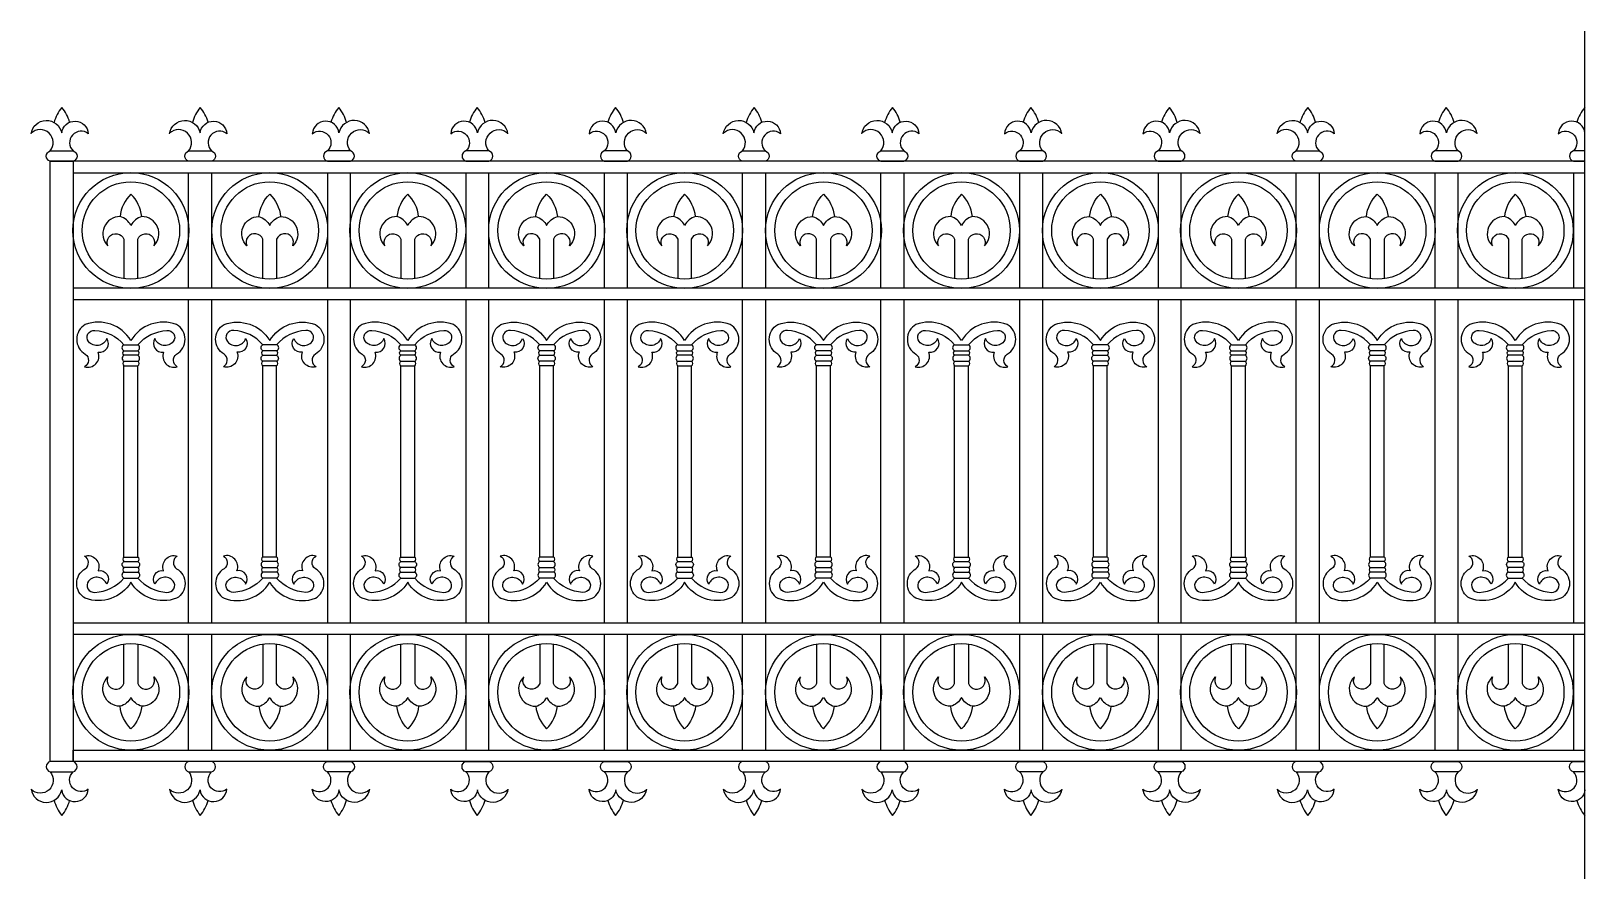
# Model space of a CAD drawing. Header units: metres. Extents: x 252 to 2273, y 1706 to 2808.
import ezdxf

# ---------------------------------------------------------------- set-up
doc = ezdxf.new("R2010")
doc.units = ezdxf.units.M
for name, color, linetype in [('3', 3, 'Continuous'), ('4', 4, 'Continuous'), ('7', 7, 'Continuous')]:
    doc.layers.add(name, color=color, linetype=linetype)

msp = doc.modelspace()

# ---------------------------------------------------------------- linework, layer by layer
at = {"layer": '3'}
for p, q in [((2272.56, 1706.25), (2272.56, 2807.75)), ((373.04, 2372.91), (391.04, 2372.91)), ((373.04, 2124.44), (373.04, 2372.91)), ((391.04, 2124.44), (391.04, 2372.91)), ((553.56, 2124.44), (553.56, 2372.91)), ((571.56, 2372.91), (553.56, 2372.91)), ((571.56, 2124.44), (571.56, 2372.91)), ((733.04, 2124.44), (733.04, 2372.91)), ((733.04, 2372.91), (751.04, 2372.91)), ((751.04, 2124.44), (751.04, 2372.91)), ((913.56, 2124.44), (913.56, 2372.91)), ((931.56, 2372.91), (913.56, 2372.91)), ((931.56, 2124.44), (931.56, 2372.91)), ((1093.04, 2124.44), (1093.04, 2372.91)), ((1093.04, 2372.91), (1111.04, 2372.91)), ((1111.04, 2124.44), (1111.04, 2372.91)), ((1273.56, 2124.44), (1273.56, 2372.91)), ((1291.56, 2372.91), (1273.56, 2372.91)), ((1291.56, 2124.44), (1291.56, 2372.91)), ((1453.04, 2372.91), (1471.04, 2372.91)), ((1453.04, 2124.44), (1453.04, 2372.91)), ((1471.04, 2124.44), (1471.04, 2372.91)), ((1633.56, 2124.44), (1633.56, 2372.91)), ((1651.56, 2372.91), (1633.56, 2372.91)), ((1651.56, 2124.44), (1651.56, 2372.91)), ((1813.04, 2124.44), (1813.04, 2372.91)), ((1813.04, 2372.91), (1831.04, 2372.91)), ((1831.04, 2124.44), (1831.04, 2372.91)), ((1993.56, 2124.44), (1993.56, 2372.91)), ((2011.56, 2372.91), (1993.56, 2372.91)), ((2011.56, 2124.44), (2011.56, 2372.91)), ((2173.04, 2372.91), (2191.04, 2372.91)), ((2173.04, 2124.44), (2173.04, 2372.91)), ((2191.04, 2124.44), (2191.04, 2372.91)), ((373.04, 2124.44), (391.04, 2124.44)), ((571.56, 2124.44), (553.56, 2124.44)), ((733.04, 2124.44), (751.04, 2124.44)), ((931.56, 2124.44), (913.56, 2124.44)), ((1093.04, 2124.44), (1111.04, 2124.44)), ((1291.56, 2124.44), (1273.56, 2124.44)), ((1453.04, 2124.44), (1471.04, 2124.44)), ((1651.56, 2124.44), (1633.56, 2124.44)), ((1813.04, 2124.44), (1831.04, 2124.44)), ((2011.56, 2124.44), (1993.56, 2124.44)), ((2173.04, 2124.44), (2191.04, 2124.44))]:
    msp.add_line(p, q, dxfattribs=at)
for points in [[(391.04, 2486.01), (391.04, 2537.27, -1.03), (411.86, 2528.7, 0.67), (396.15, 2566.79, 0.17), (382.04, 2596.06, 0.17), (367.94, 2566.79, 0.67), (352.23, 2528.7, -1.03), (373.04, 2537.27), (373.04, 2486.01)], [(553.56, 2486.01), (553.56, 2537.27, 1.03), (532.75, 2528.7, -0.67), (548.46, 2566.79, -0.17), (562.56, 2596.06, -0.17), (576.67, 2566.79, -0.67), (592.38, 2528.7, 1.03), (571.56, 2537.27), (571.56, 2486.01)], [(751.04, 2486.01), (751.04, 2537.27, -1.03), (771.86, 2528.7, 0.67), (756.15, 2566.79, 0.17), (742.04, 2596.06, 0.17), (727.94, 2566.79, 0.67), (712.23, 2528.7, -1.03), (733.04, 2537.27), (733.04, 2486.01)], [(913.56, 2486.01), (913.56, 2537.27, 1.03), (892.75, 2528.7, -0.67), (908.46, 2566.79, -0.17), (922.56, 2596.06, -0.17), (936.67, 2566.79, -0.67), (952.38, 2528.7, 1.03), (931.56, 2537.27), (931.56, 2486.01)], [(1111.04, 2486.01), (1111.04, 2537.27, -1.03), (1131.86, 2528.7, 0.67), (1116.15, 2566.79, 0.17), (1102.04, 2596.06, 0.17), (1087.94, 2566.79, 0.67), (1072.23, 2528.7, -1.03), (1093.04, 2537.27), (1093.04, 2486.01)], [(1273.56, 2486.01), (1273.56, 2537.27, 1.03), (1252.75, 2528.7, -0.67), (1268.46, 2566.79, -0.17), (1282.56, 2596.06, -0.17), (1296.67, 2566.79, -0.67), (1312.38, 2528.7, 1.03), (1291.56, 2537.27), (1291.56, 2486.01)], [(1471.04, 2486.01), (1471.04, 2537.27, -1.03), (1491.86, 2528.7, 0.67), (1476.15, 2566.79, 0.17), (1462.04, 2596.06, 0.17), (1447.94, 2566.79, 0.67), (1432.23, 2528.7, -1.03), (1453.04, 2537.27), (1453.04, 2486.01)], [(1633.56, 2486.01), (1633.56, 2537.27, 1.03), (1612.75, 2528.7, -0.67), (1628.46, 2566.79, -0.17), (1642.56, 2596.06, -0.17), (1656.67, 2566.79, -0.67), (1672.38, 2528.7, 1.03), (1651.56, 2537.27), (1651.56, 2486.01)], [(1831.04, 2486.01), (1831.04, 2537.27, -1.03), (1851.86, 2528.7, 0.67), (1836.15, 2566.79, 0.17), (1822.04, 2596.06, 0.17), (1807.94, 2566.79, 0.67), (1792.23, 2528.7, -1.03), (1813.04, 2537.27), (1813.04, 2486.01)], [(1993.56, 2486.01), (1993.56, 2537.27, 1.03), (1972.75, 2528.7, -0.67), (1988.46, 2566.79, -0.17), (2002.56, 2596.06, -0.17), (2016.67, 2566.79, -0.67), (2032.38, 2528.7, 1.03), (2011.56, 2537.27), (2011.56, 2486.01)], [(2191.04, 2486.01), (2191.04, 2537.27, -1.03), (2211.86, 2528.7, 0.67), (2196.15, 2566.79, 0.17), (2182.04, 2596.06, 0.17), (2167.94, 2566.79, 0.67), (2152.23, 2528.7, -1.03), (2173.04, 2537.27), (2173.04, 2486.01)], [(396.15, 2566.79, 0.22), (382.04, 2555.24, 0.22), (367.94, 2566.79)], [(548.46, 2566.79, -0.22), (562.56, 2555.24, -0.22), (576.67, 2566.79)], [(756.15, 2566.79, 0.22), (742.04, 2555.24, 0.22), (727.94, 2566.79)], [(908.46, 2566.79, -0.22), (922.56, 2555.24, -0.22), (936.67, 2566.79)], [(1116.15, 2566.79, 0.22), (1102.04, 2555.24, 0.22), (1087.94, 2566.79)], [(1268.46, 2566.79, -0.22), (1282.56, 2555.24, -0.22), (1296.67, 2566.79)], [(1476.15, 2566.79, 0.22), (1462.04, 2555.24, 0.22), (1447.94, 2566.79)], [(1628.46, 2566.79, -0.22), (1642.56, 2555.24, -0.22), (1656.67, 2566.79)], [(1836.15, 2566.79, 0.22), (1822.04, 2555.24, 0.22), (1807.94, 2566.79)], [(1988.46, 2566.79, -0.22), (2002.56, 2555.24, -0.22), (2016.67, 2566.79)], [(2196.15, 2566.79, 0.22), (2182.04, 2555.24, 0.22), (2167.94, 2566.79)], [(373.04, 2386.63, 0.58), (373.04, 2378.73), (391.04, 2378.73, 0.58), (391.04, 2386.63), (373.04, 2386.63, -0.56), (373.04, 2392.44), (391.04, 2392.44, 0.58), (391.04, 2400.34, -0.2), (428.91, 2418.83, -0.66), (437.12, 2404.26, -0.58), (413.34, 2408.29, 0.67), (424.64, 2390.73, 0.63), (442.29, 2371.68, -0.56), (441.37, 2388.13, 0.58), (441.37, 2426.52, 0.36), (382.04, 2405.67, 0.36), (322.71, 2426.52, 0.58), (322.71, 2388.13, -0.56), (321.8, 2371.68, 0.63), (339.45, 2390.73, 0.67), (350.74, 2408.29, -0.58), (326.97, 2404.26, -0.66), (335.18, 2418.83, -0.2), (373.04, 2400.34), (391.04, 2400.34)], [(571.56, 2386.63, -0.58), (571.56, 2378.73), (553.56, 2378.73, -0.58), (553.56, 2386.63), (571.56, 2386.63, 0.56), (571.56, 2392.44), (553.56, 2392.44, -0.58), (553.56, 2400.34, 0.2), (515.7, 2418.83, 0.66), (507.49, 2404.26, 0.58), (531.26, 2408.29, -0.67), (519.97, 2390.73, -0.63), (502.32, 2371.68, 0.56), (503.23, 2388.13, -0.58), (503.23, 2426.52, -0.36), (562.56, 2405.67, -0.36), (621.89, 2426.52, -0.58), (621.89, 2388.13, 0.56), (622.81, 2371.68, -0.63), (605.16, 2390.73, -0.67), (593.86, 2408.29, 0.58), (617.64, 2404.26, 0.66), (609.43, 2418.83, 0.2), (571.56, 2400.34), (553.56, 2400.34)], [(733.04, 2386.63, 0.58), (733.04, 2378.73), (751.04, 2378.73, 0.58), (751.04, 2386.63), (733.04, 2386.63, -0.56), (733.04, 2392.44), (751.04, 2392.44, 0.58), (751.04, 2400.34, -0.2), (788.91, 2418.83, -0.66), (797.12, 2404.26, -0.58), (773.34, 2408.29, 0.67), (784.64, 2390.73, 0.63), (802.29, 2371.68, -0.56), (801.37, 2388.13, 0.58), (801.37, 2426.52, 0.36), (742.04, 2405.67, 0.36), (682.71, 2426.52, 0.58), (682.71, 2388.13, -0.56), (681.8, 2371.68, 0.63), (699.45, 2390.73, 0.67), (710.74, 2408.29, -0.58), (686.97, 2404.26, -0.66), (695.18, 2418.83, -0.2), (733.04, 2400.34), (751.04, 2400.34)], [(931.56, 2386.63, -0.58), (931.56, 2378.73), (913.56, 2378.73, -0.58), (913.56, 2386.63), (931.56, 2386.63, 0.56), (931.56, 2392.44), (913.56, 2392.44, -0.58), (913.56, 2400.34, 0.2), (875.7, 2418.83, 0.66), (867.49, 2404.26, 0.58), (891.26, 2408.29, -0.67), (879.97, 2390.73, -0.63), (862.32, 2371.68, 0.56), (863.23, 2388.13, -0.58), (863.23, 2426.52, -0.36), (922.56, 2405.67, -0.36), (981.89, 2426.52, -0.58), (981.89, 2388.13, 0.56), (982.81, 2371.68, -0.63), (965.16, 2390.73, -0.67), (953.86, 2408.29, 0.58), (977.64, 2404.26, 0.66), (969.43, 2418.83, 0.2), (931.56, 2400.34), (913.56, 2400.34)], [(1093.04, 2386.63, 0.58), (1093.04, 2378.73), (1111.04, 2378.73, 0.58), (1111.04, 2386.63), (1093.04, 2386.63, -0.56), (1093.04, 2392.44), (1111.04, 2392.44, 0.58), (1111.04, 2400.34, -0.2), (1148.91, 2418.83, -0.66), (1157.12, 2404.26, -0.58), (1133.34, 2408.29, 0.67), (1144.64, 2390.73, 0.63), (1162.29, 2371.68, -0.56), (1161.37, 2388.13, 0.58), (1161.37, 2426.52, 0.36), (1102.04, 2405.67, 0.36), (1042.71, 2426.52, 0.58), (1042.71, 2388.13, -0.56), (1041.8, 2371.68, 0.63), (1059.45, 2390.73, 0.67), (1070.74, 2408.29, -0.58), (1046.97, 2404.26, -0.66), (1055.18, 2418.83, -0.2), (1093.04, 2400.34), (1111.04, 2400.34)], [(1291.56, 2386.63, -0.58), (1291.56, 2378.73), (1273.56, 2378.73, -0.58), (1273.56, 2386.63), (1291.56, 2386.63, 0.56), (1291.56, 2392.44), (1273.56, 2392.44, -0.58), (1273.56, 2400.34, 0.2), (1235.7, 2418.83, 0.66), (1227.49, 2404.26, 0.58), (1251.26, 2408.29, -0.67), (1239.97, 2390.73, -0.63), (1222.32, 2371.68, 0.56), (1223.23, 2388.13, -0.58), (1223.23, 2426.52, -0.36), (1282.56, 2405.67, -0.36), (1341.89, 2426.52, -0.58), (1341.89, 2388.13, 0.56), (1342.81, 2371.68, -0.63), (1325.16, 2390.73, -0.67), (1313.86, 2408.29, 0.58), (1337.64, 2404.26, 0.66), (1329.43, 2418.83, 0.2), (1291.56, 2400.34), (1273.56, 2400.34)], [(1453.04, 2386.63, 0.58), (1453.04, 2378.73), (1471.04, 2378.73, 0.58), (1471.04, 2386.63), (1453.04, 2386.63, -0.56), (1453.04, 2392.44), (1471.04, 2392.44, 0.58), (1471.04, 2400.34, -0.2), (1508.91, 2418.83, -0.66), (1517.12, 2404.26, -0.58), (1493.34, 2408.29, 0.67), (1504.64, 2390.73, 0.63), (1522.29, 2371.68, -0.56), (1521.37, 2388.13, 0.58), (1521.37, 2426.52, 0.36), (1462.04, 2405.67, 0.36), (1402.71, 2426.52, 0.58), (1402.71, 2388.13, -0.56), (1401.8, 2371.68, 0.63), (1419.45, 2390.73, 0.67), (1430.74, 2408.29, -0.58), (1406.97, 2404.26, -0.66), (1415.18, 2418.83, -0.2), (1453.04, 2400.34), (1471.04, 2400.34)], [(1651.56, 2386.63, -0.58), (1651.56, 2378.73), (1633.56, 2378.73, -0.58), (1633.56, 2386.63), (1651.56, 2386.63, 0.56), (1651.56, 2392.44), (1633.56, 2392.44, -0.58), (1633.56, 2400.34, 0.2), (1595.7, 2418.83, 0.66), (1587.49, 2404.26, 0.58), (1611.26, 2408.29, -0.67), (1599.97, 2390.73, -0.63), (1582.32, 2371.68, 0.56), (1583.23, 2388.13, -0.58), (1583.23, 2426.52, -0.36), (1642.56, 2405.67, -0.36), (1701.89, 2426.52, -0.58), (1701.89, 2388.13, 0.56), (1702.81, 2371.68, -0.63), (1685.16, 2390.73, -0.67), (1673.86, 2408.29, 0.58), (1697.64, 2404.26, 0.66), (1689.43, 2418.83, 0.2), (1651.56, 2400.34), (1633.56, 2400.34)], [(1813.04, 2386.63, 0.58), (1813.04, 2378.73), (1831.04, 2378.73, 0.58), (1831.04, 2386.63), (1813.04, 2386.63, -0.56), (1813.04, 2392.44), (1831.04, 2392.44, 0.58), (1831.04, 2400.34, -0.2), (1868.91, 2418.83, -0.66), (1877.12, 2404.26, -0.58), (1853.34, 2408.29, 0.67), (1864.64, 2390.73, 0.63), (1882.29, 2371.68, -0.56), (1881.37, 2388.13, 0.58), (1881.37, 2426.52, 0.36), (1822.04, 2405.67, 0.36), (1762.71, 2426.52, 0.58), (1762.71, 2388.13, -0.56), (1761.8, 2371.68, 0.63), (1779.45, 2390.73, 0.67), (1790.74, 2408.29, -0.58), (1766.97, 2404.26, -0.66), (1775.18, 2418.83, -0.2), (1813.04, 2400.34), (1831.04, 2400.34)], [(2011.56, 2386.63, -0.58), (2011.56, 2378.73), (1993.56, 2378.73, -0.58), (1993.56, 2386.63), (2011.56, 2386.63, 0.56), (2011.56, 2392.44), (1993.56, 2392.44, -0.58), (1993.56, 2400.34, 0.2), (1955.7, 2418.83, 0.66), (1947.49, 2404.26, 0.58), (1971.26, 2408.29, -0.67), (1959.97, 2390.73, -0.63), (1942.32, 2371.68, 0.56), (1943.23, 2388.13, -0.58), (1943.23, 2426.52, -0.36), (2002.56, 2405.67, -0.36), (2061.89, 2426.52, -0.58), (2061.89, 2388.13, 0.56), (2062.81, 2371.68, -0.63), (2045.16, 2390.73, -0.67), (2033.86, 2408.29, 0.58), (2057.64, 2404.26, 0.66), (2049.43, 2418.83, 0.2), (2011.56, 2400.34), (1993.56, 2400.34)], [(2173.04, 2386.63, 0.58), (2173.04, 2378.73), (2191.04, 2378.73, 0.58), (2191.04, 2386.63), (2173.04, 2386.63, -0.56), (2173.04, 2392.44), (2191.04, 2392.44, 0.58), (2191.04, 2400.34, -0.2), (2228.91, 2418.83, -0.66), (2237.12, 2404.26, -0.58), (2213.34, 2408.29, 0.67), (2224.64, 2390.73, 0.63), (2242.29, 2371.68, -0.56), (2241.37, 2388.13, 0.58), (2241.37, 2426.52, 0.36), (2182.04, 2405.67, 0.36), (2122.71, 2426.52, 0.58), (2122.71, 2388.13, -0.56), (2121.8, 2371.68, 0.63), (2139.45, 2390.73, 0.67), (2150.74, 2408.29, -0.58), (2126.97, 2404.26, -0.66), (2135.18, 2418.83, -0.2), (2173.04, 2400.34), (2191.04, 2400.34)], [(373.04, 2110.73, -0.58), (373.04, 2118.62), (391.04, 2118.62, -0.58), (391.04, 2110.73), (373.04, 2110.73, 0.56), (373.04, 2104.91), (391.04, 2104.91, -0.58), (391.04, 2097.01, 0.2), (428.91, 2078.52, 0.66), (437.12, 2093.09, 0.58), (413.34, 2089.06, -0.67), (424.64, 2106.62, -0.63), (442.29, 2125.68, 0.56), (441.37, 2109.22, -0.58), (441.37, 2070.83, -0.36), (382.04, 2091.69, -0.36), (322.71, 2070.83, -0.58), (322.71, 2109.22, 0.56), (321.8, 2125.68, -0.63), (339.45, 2106.62, -0.67), (350.74, 2089.06, 0.58), (326.97, 2093.09, 0.66), (335.18, 2078.52, 0.2), (373.04, 2097.01), (391.04, 2097.01)], [(571.56, 2110.73, 0.58), (571.56, 2118.62), (553.56, 2118.62, 0.58), (553.56, 2110.73), (571.56, 2110.73, -0.56), (571.56, 2104.91), (553.56, 2104.91, 0.58), (553.56, 2097.01, -0.2), (515.7, 2078.52, -0.66), (507.49, 2093.09, -0.58), (531.26, 2089.06, 0.67), (519.97, 2106.62, 0.63), (502.32, 2125.68, -0.56), (503.23, 2109.22, 0.58), (503.23, 2070.83, 0.36), (562.56, 2091.69, 0.36), (621.89, 2070.83, 0.58), (621.89, 2109.22, -0.56), (622.81, 2125.68, 0.63), (605.16, 2106.62, 0.67), (593.86, 2089.06, -0.58), (617.64, 2093.09, -0.66), (609.43, 2078.52, -0.2), (571.56, 2097.01), (553.56, 2097.01)], [(733.04, 2110.73, -0.58), (733.04, 2118.62), (751.04, 2118.62, -0.58), (751.04, 2110.73), (733.04, 2110.73, 0.56), (733.04, 2104.91), (751.04, 2104.91, -0.58), (751.04, 2097.01, 0.2), (788.91, 2078.52, 0.66), (797.12, 2093.09, 0.58), (773.34, 2089.06, -0.67), (784.64, 2106.62, -0.63), (802.29, 2125.68, 0.56), (801.37, 2109.22, -0.58), (801.37, 2070.83, -0.36), (742.04, 2091.69, -0.36), (682.71, 2070.83, -0.58), (682.71, 2109.22, 0.56), (681.8, 2125.68, -0.63), (699.45, 2106.62, -0.67), (710.74, 2089.06, 0.58), (686.97, 2093.09, 0.66), (695.18, 2078.52, 0.2), (733.04, 2097.01), (751.04, 2097.01)], [(931.56, 2110.73, 0.58), (931.56, 2118.62), (913.56, 2118.62, 0.58), (913.56, 2110.73), (931.56, 2110.73, -0.56), (931.56, 2104.91), (913.56, 2104.91, 0.58), (913.56, 2097.01, -0.2), (875.7, 2078.52, -0.66), (867.49, 2093.09, -0.58), (891.26, 2089.06, 0.67), (879.97, 2106.62, 0.63), (862.32, 2125.68, -0.56), (863.23, 2109.22, 0.58), (863.23, 2070.83, 0.36), (922.56, 2091.69, 0.36), (981.89, 2070.83, 0.58), (981.89, 2109.22, -0.56), (982.81, 2125.68, 0.63), (965.16, 2106.62, 0.67), (953.86, 2089.06, -0.58), (977.64, 2093.09, -0.66), (969.43, 2078.52, -0.2), (931.56, 2097.01), (913.56, 2097.01)], [(1093.04, 2110.73, -0.58), (1093.04, 2118.62), (1111.04, 2118.62, -0.58), (1111.04, 2110.73), (1093.04, 2110.73, 0.56), (1093.04, 2104.91), (1111.04, 2104.91, -0.58), (1111.04, 2097.01, 0.2), (1148.91, 2078.52, 0.66), (1157.12, 2093.09, 0.58), (1133.34, 2089.06, -0.67), (1144.64, 2106.62, -0.63), (1162.29, 2125.68, 0.56), (1161.37, 2109.22, -0.58), (1161.37, 2070.83, -0.36), (1102.04, 2091.69, -0.36), (1042.71, 2070.83, -0.58), (1042.71, 2109.22, 0.56), (1041.8, 2125.68, -0.63), (1059.45, 2106.62, -0.67), (1070.74, 2089.06, 0.58), (1046.97, 2093.09, 0.66), (1055.18, 2078.52, 0.2), (1093.04, 2097.01), (1111.04, 2097.01)], [(1291.56, 2110.73, 0.58), (1291.56, 2118.62), (1273.56, 2118.62, 0.58), (1273.56, 2110.73), (1291.56, 2110.73, -0.56), (1291.56, 2104.91), (1273.56, 2104.91, 0.58), (1273.56, 2097.01, -0.2), (1235.7, 2078.52, -0.66), (1227.49, 2093.09, -0.58), (1251.26, 2089.06, 0.67), (1239.97, 2106.62, 0.63), (1222.32, 2125.68, -0.56), (1223.23, 2109.22, 0.58), (1223.23, 2070.83, 0.36), (1282.56, 2091.69, 0.36), (1341.89, 2070.83, 0.58), (1341.89, 2109.22, -0.56), (1342.81, 2125.68, 0.63), (1325.16, 2106.62, 0.67), (1313.86, 2089.06, -0.58), (1337.64, 2093.09, -0.66), (1329.43, 2078.52, -0.2), (1291.56, 2097.01), (1273.56, 2097.01)], [(1453.04, 2110.73, -0.58), (1453.04, 2118.62), (1471.04, 2118.62, -0.58), (1471.04, 2110.73), (1453.04, 2110.73, 0.56), (1453.04, 2104.91), (1471.04, 2104.91, -0.58), (1471.04, 2097.01, 0.2), (1508.91, 2078.52, 0.66), (1517.12, 2093.09, 0.58), (1493.34, 2089.06, -0.67), (1504.64, 2106.62, -0.63), (1522.29, 2125.68, 0.56), (1521.37, 2109.22, -0.58), (1521.37, 2070.83, -0.36), (1462.04, 2091.69, -0.36), (1402.71, 2070.83, -0.58), (1402.71, 2109.22, 0.56), (1401.8, 2125.68, -0.63), (1419.45, 2106.62, -0.67), (1430.74, 2089.06, 0.58), (1406.97, 2093.09, 0.66), (1415.18, 2078.52, 0.2), (1453.04, 2097.01), (1471.04, 2097.01)], [(1651.56, 2110.73, 0.58), (1651.56, 2118.62), (1633.56, 2118.62, 0.58), (1633.56, 2110.73), (1651.56, 2110.73, -0.56), (1651.56, 2104.91), (1633.56, 2104.91, 0.58), (1633.56, 2097.01, -0.2), (1595.7, 2078.52, -0.66), (1587.49, 2093.09, -0.58), (1611.26, 2089.06, 0.67), (1599.97, 2106.62, 0.63), (1582.32, 2125.68, -0.56), (1583.23, 2109.22, 0.58), (1583.23, 2070.83, 0.36), (1642.56, 2091.69, 0.36), (1701.89, 2070.83, 0.58), (1701.89, 2109.22, -0.56), (1702.81, 2125.68, 0.63), (1685.16, 2106.62, 0.67), (1673.86, 2089.06, -0.58), (1697.64, 2093.09, -0.66), (1689.43, 2078.52, -0.2), (1651.56, 2097.01), (1633.56, 2097.01)], [(1813.04, 2110.73, -0.58), (1813.04, 2118.62), (1831.04, 2118.62, -0.58), (1831.04, 2110.73), (1813.04, 2110.73, 0.56), (1813.04, 2104.91), (1831.04, 2104.91, -0.58), (1831.04, 2097.01, 0.2), (1868.91, 2078.52, 0.66), (1877.12, 2093.09, 0.58), (1853.34, 2089.06, -0.67), (1864.64, 2106.62, -0.63), (1882.29, 2125.68, 0.56), (1881.37, 2109.22, -0.58), (1881.37, 2070.83, -0.36), (1822.04, 2091.69, -0.36), (1762.71, 2070.83, -0.58), (1762.71, 2109.22, 0.56), (1761.8, 2125.68, -0.63), (1779.45, 2106.62, -0.67), (1790.74, 2089.06, 0.58), (1766.97, 2093.09, 0.66), (1775.18, 2078.52, 0.2), (1813.04, 2097.01), (1831.04, 2097.01)], [(2011.56, 2110.73, 0.58), (2011.56, 2118.62), (1993.56, 2118.62, 0.58), (1993.56, 2110.73), (2011.56, 2110.73, -0.56), (2011.56, 2104.91), (1993.56, 2104.91, 0.58), (1993.56, 2097.01, -0.2), (1955.7, 2078.52, -0.66), (1947.49, 2093.09, -0.58), (1971.26, 2089.06, 0.67), (1959.97, 2106.62, 0.63), (1942.32, 2125.68, -0.56), (1943.23, 2109.22, 0.58), (1943.23, 2070.83, 0.36), (2002.56, 2091.69, 0.36), (2061.89, 2070.83, 0.58), (2061.89, 2109.22, -0.56), (2062.81, 2125.68, 0.63), (2045.16, 2106.62, 0.67), (2033.86, 2089.06, -0.58), (2057.64, 2093.09, -0.66), (2049.43, 2078.52, -0.2), (2011.56, 2097.01), (1993.56, 2097.01)], [(2173.04, 2110.73, -0.58), (2173.04, 2118.62), (2191.04, 2118.62, -0.58), (2191.04, 2110.73), (2173.04, 2110.73, 0.56), (2173.04, 2104.91), (2191.04, 2104.91, -0.58), (2191.04, 2097.01, 0.2), (2228.91, 2078.52, 0.66), (2237.12, 2093.09, 0.58), (2213.34, 2089.06, -0.67), (2224.64, 2106.62, -0.63), (2242.29, 2125.68, 0.56), (2241.37, 2109.22, -0.58), (2241.37, 2070.83, -0.36), (2182.04, 2091.69, -0.36), (2122.71, 2070.83, -0.58), (2122.71, 2109.22, 0.56), (2121.8, 2125.68, -0.63), (2139.45, 2106.62, -0.67), (2150.74, 2089.06, 0.58), (2126.97, 2093.09, 0.66), (2135.18, 2078.52, 0.2), (2173.04, 2097.01), (2191.04, 2097.01)], [(391.04, 2011.35), (391.04, 1960.08, 1.03), (411.86, 1968.65, -0.67), (396.15, 1930.57, -0.17), (382.04, 1901.3, -0.17), (367.94, 1930.57, -0.67), (352.23, 1968.65, 1.03), (373.04, 1960.08), (373.04, 2011.35)], [(553.56, 2011.35), (553.56, 1960.08, -1.03), (532.75, 1968.65, 0.67), (548.46, 1930.57, 0.17), (562.56, 1901.3, 0.17), (576.67, 1930.57, 0.67), (592.38, 1968.65, -1.03), (571.56, 1960.08), (571.56, 2011.35)], [(751.04, 2011.35), (751.04, 1960.08, 1.03), (771.86, 1968.65, -0.67), (756.15, 1930.57, -0.17), (742.04, 1901.3, -0.17), (727.94, 1930.57, -0.67), (712.23, 1968.65, 1.03), (733.04, 1960.08), (733.04, 2011.35)], [(913.56, 2011.35), (913.56, 1960.08, -1.03), (892.75, 1968.65, 0.67), (908.46, 1930.57, 0.17), (922.56, 1901.3, 0.17), (936.67, 1930.57, 0.67), (952.38, 1968.65, -1.03), (931.56, 1960.08), (931.56, 2011.35)], [(1111.04, 2011.35), (1111.04, 1960.08, 1.03), (1131.86, 1968.65, -0.67), (1116.15, 1930.57, -0.17), (1102.04, 1901.3, -0.17), (1087.94, 1930.57, -0.67), (1072.23, 1968.65, 1.03), (1093.04, 1960.08), (1093.04, 2011.35)], [(1273.56, 2011.35), (1273.56, 1960.08, -1.03), (1252.75, 1968.65, 0.67), (1268.46, 1930.57, 0.17), (1282.56, 1901.3, 0.17), (1296.67, 1930.57, 0.67), (1312.38, 1968.65, -1.03), (1291.56, 1960.08), (1291.56, 2011.35)], [(1471.04, 2011.35), (1471.04, 1960.08, 1.03), (1491.86, 1968.65, -0.67), (1476.15, 1930.57, -0.17), (1462.04, 1901.3, -0.17), (1447.94, 1930.57, -0.67), (1432.23, 1968.65, 1.03), (1453.04, 1960.08), (1453.04, 2011.35)], [(1633.56, 2011.35), (1633.56, 1960.08, -1.03), (1612.75, 1968.65, 0.67), (1628.46, 1930.57, 0.17), (1642.56, 1901.3, 0.17), (1656.67, 1930.57, 0.67), (1672.38, 1968.65, -1.03), (1651.56, 1960.08), (1651.56, 2011.35)], [(1831.04, 2011.35), (1831.04, 1960.08, 1.03), (1851.86, 1968.65, -0.67), (1836.15, 1930.57, -0.17), (1822.04, 1901.3, -0.17), (1807.94, 1930.57, -0.67), (1792.23, 1968.65, 1.03), (1813.04, 1960.08), (1813.04, 2011.35)], [(1993.56, 2011.35), (1993.56, 1960.08, -1.03), (1972.75, 1968.65, 0.67), (1988.46, 1930.57, 0.17), (2002.56, 1901.3, 0.17), (2016.67, 1930.57, 0.67), (2032.38, 1968.65, -1.03), (2011.56, 1960.08), (2011.56, 2011.35)], [(2191.04, 2011.35), (2191.04, 1960.08, 1.03), (2211.86, 1968.65, -0.67), (2196.15, 1930.57, -0.17), (2182.04, 1901.3, -0.17), (2167.94, 1930.57, -0.67), (2152.23, 1968.65, 1.03), (2173.04, 1960.08), (2173.04, 2011.35)], [(396.15, 1930.57, -0.22), (382.04, 1942.12, -0.22), (367.94, 1930.57)], [(548.46, 1930.57, 0.22), (562.56, 1942.12, 0.22), (576.67, 1930.57)], [(756.15, 1930.57, -0.22), (742.04, 1942.12, -0.22), (727.94, 1930.57)], [(908.46, 1930.57, 0.22), (922.56, 1942.12, 0.22), (936.67, 1930.57)], [(1116.15, 1930.57, -0.22), (1102.04, 1942.12, -0.22), (1087.94, 1930.57)], [(1268.46, 1930.57, 0.22), (1282.56, 1942.12, 0.22), (1296.67, 1930.57)], [(1476.15, 1930.57, -0.22), (1462.04, 1942.12, -0.22), (1447.94, 1930.57)], [(1628.46, 1930.57, 0.22), (1642.56, 1942.12, 0.22), (1656.67, 1930.57)], [(1836.15, 1930.57, -0.22), (1822.04, 1942.12, -0.22), (1807.94, 1930.57)], [(1988.46, 1930.57, 0.22), (2002.56, 1942.12, 0.22), (2016.67, 1930.57)], [(2196.15, 1930.57, -0.22), (2182.04, 1942.12, -0.22), (2167.94, 1930.57)]]:
    msp.add_lwpolyline(points, format="xyb", dxfattribs=at)
for centre in [(382.04, 2548.68), (562.56, 2548.68), (742.04, 2548.68), (922.56, 2548.68), (1102.04, 2548.68), (1282.56, 2548.68), (1462.04, 2548.68), (1642.56, 2548.68), (1822.04, 2548.68), (2002.56, 2548.68), (2182.04, 2548.68), (382.04, 1948.68), (562.56, 1948.68), (742.04, 1948.68), (922.56, 1948.68), (1102.04, 1948.68), (1282.56, 1948.68), (1462.04, 1948.68), (1642.56, 1948.68), (1822.04, 1948.68), (2002.56, 1948.68), (2182.04, 1948.68)]:
    msp.add_circle(centre, 75.31, dxfattribs=at)
for centre, radius, start, end in [((374.63, 2396.39), 4.26, 111.92, 248.08), ((389.28, 2389.54), 3.4, 301.18, 58.82), ((555.32, 2389.54), 3.4, 121.18, 238.82), ((569.97, 2396.39), 4.26, 291.92, 68.08), ((734.63, 2396.39), 4.26, 111.92, 248.08), ((749.28, 2389.54), 3.4, 301.18, 58.82), ((915.32, 2389.54), 3.4, 121.18, 238.82), ((929.97, 2396.39), 4.26, 291.92, 68.08), ((1094.63, 2396.39), 4.26, 111.92, 248.08), ((1109.28, 2389.54), 3.4, 301.18, 58.82), ((1275.32, 2389.54), 3.4, 121.18, 238.82), ((1289.97, 2396.39), 4.26, 291.92, 68.08), ((1454.63, 2396.39), 4.26, 111.92, 248.08), ((1469.28, 2389.54), 3.4, 301.18, 58.82), ((1635.32, 2389.54), 3.4, 121.18, 238.82), ((1649.97, 2396.39), 4.26, 291.92, 68.08), ((1814.63, 2396.39), 4.26, 111.92, 248.08), ((1829.28, 2389.54), 3.4, 301.18, 58.82), ((1995.32, 2389.54), 3.4, 121.18, 238.82), ((2009.97, 2396.39), 4.26, 291.92, 68.08), ((2174.63, 2396.39), 4.26, 111.92, 248.08), ((2189.28, 2389.54), 3.4, 301.18, 58.82), ((374.8, 2375.82), 3.4, 121.18, 238.82), ((389.28, 2375.82), 3.4, 301.18, 58.82), ((555.32, 2375.82), 3.4, 121.18, 238.82), ((569.8, 2375.82), 3.4, 301.18, 58.82), ((734.8, 2375.82), 3.4, 121.18, 238.82), ((749.28, 2375.82), 3.4, 301.18, 58.82), ((915.32, 2375.82), 3.4, 121.18, 238.82), ((929.8, 2375.82), 3.4, 301.18, 58.82), ((1094.8, 2375.82), 3.4, 121.18, 238.82), ((1109.28, 2375.82), 3.4, 301.18, 58.82), ((1275.32, 2375.82), 3.4, 121.18, 238.82), ((1289.8, 2375.82), 3.4, 301.18, 58.82), ((1454.8, 2375.82), 3.4, 121.18, 238.82), ((1469.28, 2375.82), 3.4, 301.18, 58.82), ((1635.32, 2375.82), 3.4, 121.18, 238.82), ((1649.8, 2375.82), 3.4, 301.18, 58.82), ((1814.8, 2375.82), 3.4, 121.18, 238.82), ((1829.28, 2375.82), 3.4, 301.18, 58.82), ((1995.32, 2375.82), 3.4, 121.18, 238.82), ((2009.8, 2375.82), 3.4, 301.18, 58.82), ((2174.8, 2375.82), 3.4, 121.18, 238.82), ((2189.28, 2375.82), 3.4, 301.18, 58.82), ((374.8, 2121.53), 3.4, 121.18, 238.82), ((389.28, 2121.53), 3.4, 301.18, 58.82), ((555.32, 2121.53), 3.4, 121.18, 238.82), ((569.8, 2121.53), 3.4, 301.18, 58.82), ((734.8, 2121.53), 3.4, 121.18, 238.82), ((749.28, 2121.53), 3.4, 301.18, 58.82), ((915.32, 2121.53), 3.4, 121.18, 238.82), ((929.8, 2121.53), 3.4, 301.18, 58.82), ((1094.8, 2121.53), 3.4, 121.18, 238.82), ((1109.28, 2121.53), 3.4, 301.18, 58.82), ((1275.32, 2121.53), 3.4, 121.18, 238.82), ((1289.8, 2121.53), 3.4, 301.18, 58.82), ((1454.8, 2121.53), 3.4, 121.18, 238.82), ((1469.28, 2121.53), 3.4, 301.18, 58.82), ((1635.32, 2121.53), 3.4, 121.18, 238.82), ((1649.8, 2121.53), 3.4, 301.18, 58.82), ((1814.8, 2121.53), 3.4, 121.18, 238.82), ((1829.28, 2121.53), 3.4, 301.18, 58.82), ((1995.32, 2121.53), 3.4, 121.18, 238.82), ((2009.8, 2121.53), 3.4, 301.18, 58.82), ((2174.8, 2121.53), 3.4, 121.18, 238.82), ((2189.28, 2121.53), 3.4, 301.18, 58.82), ((374.63, 2100.96), 4.26, 111.92, 248.08), ((389.28, 2107.82), 3.4, 301.18, 58.82), ((555.32, 2107.82), 3.4, 121.18, 238.82), ((569.97, 2100.96), 4.26, 291.92, 68.08), ((734.63, 2100.96), 4.26, 111.92, 248.08), ((749.28, 2107.82), 3.4, 301.18, 58.82), ((915.32, 2107.82), 3.4, 121.18, 238.82), ((929.97, 2100.96), 4.26, 291.92, 68.08), ((1094.63, 2100.96), 4.26, 111.92, 248.08), ((1109.28, 2107.82), 3.4, 301.18, 58.82), ((1275.32, 2107.82), 3.4, 121.18, 238.82), ((1289.97, 2100.96), 4.26, 291.92, 68.08), ((1454.63, 2100.96), 4.26, 111.92, 248.08), ((1469.28, 2107.82), 3.4, 301.18, 58.82), ((1635.32, 2107.82), 3.4, 121.18, 238.82), ((1649.97, 2100.96), 4.26, 291.92, 68.08), ((1814.63, 2100.96), 4.26, 111.92, 248.08), ((1829.28, 2107.82), 3.4, 301.18, 58.82), ((1995.32, 2107.82), 3.4, 121.18, 238.82), ((2009.97, 2100.96), 4.26, 291.92, 68.08), ((2174.63, 2100.96), 4.26, 111.92, 248.08), ((2189.28, 2107.82), 3.4, 301.18, 58.82)]:
    msp.add_arc(centre, radius, start, end, dxfattribs=at)
at = {"layer": '4'}
for points in [[(252.26, 2674.42, -0.84), (292.04, 2675.49, -0.91), (326.69, 2674.42, 0.96), (307.04, 2652.01, -0.75), (307.04, 2638.68), (277.04, 2638.68, -0.75), (277.04, 2652.01, 0.95), (252.36, 2675)], [(432.26, 2674.42, -0.84), (472.04, 2675.49, -0.91), (506.69, 2674.42, 0.96), (487.04, 2652.01, -0.75), (487.04, 2638.68), (457.04, 2638.68, -0.75), (457.04, 2652.01, 0.95), (432.36, 2675)], [(692.35, 2674.42, 0.84), (652.56, 2675.49, 0.91), (617.92, 2674.42, -0.96), (637.56, 2652.01, 0.75), (637.56, 2638.68), (667.56, 2638.68, 0.75), (667.56, 2652.01, -0.95), (692.25, 2675)], [(872.35, 2674.42, 0.84), (832.56, 2675.49, 0.91), (797.92, 2674.42, -0.96), (817.56, 2652.01, 0.75), (817.56, 2638.68), (847.56, 2638.68, 0.75), (847.56, 2652.01, -0.95), (872.25, 2675)], [(1052.35, 2674.42, 0.84), (1012.56, 2675.49, 0.91), (977.92, 2674.42, -0.96), (997.56, 2652.01, 0.75), (997.56, 2638.68), (1027.56, 2638.68, 0.75), (1027.56, 2652.01, -0.95), (1052.25, 2675)], [(1152.26, 2674.42, -0.84), (1192.04, 2675.49, -0.91), (1226.69, 2674.42, 0.96), (1207.04, 2652.01, -0.75), (1207.04, 2638.68), (1177.04, 2638.68, -0.75), (1177.04, 2652.01, 0.95), (1152.36, 2675)], [(1332.26, 2674.42, -0.84), (1372.04, 2675.49, -0.91), (1406.69, 2674.42, 0.96), (1387.04, 2652.01, -0.75), (1387.04, 2638.68), (1357.04, 2638.68, -0.75), (1357.04, 2652.01, 0.95), (1332.36, 2675)], [(1592.35, 2674.42, 0.84), (1552.56, 2675.49, 0.91), (1517.92, 2674.42, -0.96), (1537.56, 2652.01, 0.75), (1537.56, 2638.68), (1567.56, 2638.68, 0.75), (1567.56, 2652.01, -0.95), (1592.25, 2675)], [(1772.35, 2674.42, 0.84), (1732.56, 2675.49, 0.91), (1697.92, 2674.42, -0.96), (1717.56, 2652.01, 0.75), (1717.56, 2638.68), (1747.56, 2638.68, 0.75), (1747.56, 2652.01, -0.95), (1772.25, 2675)], [(1872.26, 2674.42, -0.84), (1912.04, 2675.49, -0.91), (1946.69, 2674.42, 0.96), (1927.04, 2652.01, -0.75), (1927.04, 2638.68), (1897.04, 2638.68, -0.75), (1897.04, 2652.01, 0.95), (1872.36, 2675)], [(2132.35, 2674.42, 0.84), (2092.56, 2675.49, 0.91), (2057.92, 2674.42, -0.96), (2077.56, 2652.01, 0.75), (2077.56, 2638.68), (2107.56, 2638.68, 0.75), (2107.56, 2652.01, -0.95), (2132.25, 2675)], [(2272.56, 2675.49, 0.91), (2237.92, 2674.42, -0.96), (2257.56, 2652.01, 0.75), (2257.56, 2638.68), (2272.3, 2638.68)], [(252.26, 1822.93, 0.84), (292.04, 1821.86, 0.91), (326.69, 1822.93, -0.96), (307.04, 1845.35, 0.75), (307.04, 1858.68), (277.04, 1858.68, 0.75), (277.04, 1845.35, -0.95), (252.36, 1822.36)], [(432.26, 1822.93, 0.84), (472.04, 1821.86, 0.91), (506.69, 1822.93, -0.96), (487.04, 1845.35, 0.75), (487.04, 1858.68), (457.04, 1858.68, 0.75), (457.04, 1845.35, -0.95), (432.36, 1822.36)], [(692.35, 1822.93, -0.84), (652.56, 1821.86, -0.91), (617.92, 1822.93, 0.96), (637.56, 1845.35, -0.75), (637.56, 1858.68), (667.56, 1858.68, -0.75), (667.56, 1845.35, 0.95), (692.25, 1822.36)], [(872.35, 1822.93, -0.84), (832.56, 1821.86, -0.91), (797.92, 1822.93, 0.96), (817.56, 1845.35, -0.75), (817.56, 1858.68), (847.56, 1858.68, -0.75), (847.56, 1845.35, 0.95), (872.25, 1822.36)], [(1052.35, 1822.93, -0.84), (1012.56, 1821.86, -0.91), (977.92, 1822.93, 0.96), (997.56, 1845.35, -0.75), (997.56, 1858.68), (1027.56, 1858.68, -0.75), (1027.56, 1845.35, 0.95), (1052.25, 1822.36)], [(1152.26, 1822.93, 0.84), (1192.04, 1821.86, 0.91), (1226.69, 1822.93, -0.96), (1207.04, 1845.35, 0.75), (1207.04, 1858.68), (1177.04, 1858.68, 0.75), (1177.04, 1845.35, -0.95), (1152.36, 1822.36)], [(1332.26, 1822.93, 0.84), (1372.04, 1821.86, 0.91), (1406.69, 1822.93, -0.96), (1387.04, 1845.35, 0.75), (1387.04, 1858.68), (1357.04, 1858.68, 0.75), (1357.04, 1845.35, -0.95), (1332.36, 1822.36)], [(1592.35, 1822.93, -0.84), (1552.56, 1821.86, -0.91), (1517.92, 1822.93, 0.96), (1537.56, 1845.35, -0.75), (1537.56, 1858.68), (1567.56, 1858.68, -0.75), (1567.56, 1845.35, 0.95), (1592.25, 1822.36)], [(1772.35, 1822.93, -0.84), (1732.56, 1821.86, -0.91), (1697.92, 1822.93, 0.96), (1717.56, 1845.35, -0.75), (1717.56, 1858.68), (1747.56, 1858.68, -0.75), (1747.56, 1845.35, 0.95), (1772.25, 1822.36)], [(1872.26, 1822.93, 0.84), (1912.04, 1821.86, 0.91), (1946.69, 1822.93, -0.96), (1927.04, 1845.35, 0.75), (1927.04, 1858.68), (1897.04, 1858.68, 0.75), (1897.04, 1845.35, -0.95), (1872.36, 1822.36)], [(2132.35, 1822.93, -0.84), (2092.56, 1821.86, -0.91), (2057.92, 1822.93, 0.96), (2077.56, 1845.35, -0.75), (2077.56, 1858.68), (2107.56, 1858.68, -0.75), (2107.56, 1845.35, 0.95), (2132.25, 1822.36)], [(2272.56, 1821.86, -0.91), (2237.92, 1822.93, 0.96), (2257.56, 1845.35, -0.75), (2257.56, 1858.68), (2272.3, 1858.68)]]:
    msp.add_lwpolyline(points, format="xyb", dxfattribs=at)
msp.add_lwpolyline([(277.04, 2638.68), (307.04, 2638.68), (307.04, 1858.68), (277.04, 1858.68)], close=True, dxfattribs=at)
for points in [[(667.56, 2638.68), (637.56, 2638.68)], [(1027.56, 2638.68), (997.56, 2638.68)], [(1357.04, 2638.68), (1387.04, 2638.68)], [(1747.56, 2638.68), (1717.56, 2638.68)], [(2107.56, 2638.68), (2077.56, 2638.68)], [(457.04, 2473.68), (457.04, 2623.68)], [(487.04, 2623.68), (487.04, 2473.68)], [(637.56, 2623.68), (637.56, 2473.68)], [(667.56, 2473.68), (667.56, 2623.68)], [(817.56, 2623.68), (817.56, 2473.68)], [(847.56, 2473.68), (847.56, 2623.68)], [(997.56, 2623.68), (997.56, 2473.68)], [(1027.56, 2473.68), (1027.56, 2623.68)], [(1177.04, 2473.68), (1177.04, 2623.68)], [(1207.04, 2623.68), (1207.04, 2473.68)], [(1357.04, 2473.68), (1357.04, 2623.68)], [(1387.04, 2623.68), (1387.04, 2473.68)], [(1537.56, 2623.68), (1537.56, 2473.68)], [(1567.56, 2473.68), (1567.56, 2623.68)], [(1717.56, 2623.68), (1717.56, 2473.68)], [(1747.56, 2473.68), (1747.56, 2623.68)], [(1897.04, 2473.68), (1897.04, 2623.68)], [(1927.04, 2623.68), (1927.04, 2473.68)], [(2077.56, 2623.68), (2077.56, 2473.68)], [(2107.56, 2473.68), (2107.56, 2623.68)], [(2257.56, 2623.68), (2257.56, 2473.68)], [(457.04, 2038.68), (457.04, 2458.68)], [(487.04, 2458.68), (487.04, 2038.68)], [(637.56, 2458.68), (637.56, 2038.68)], [(667.56, 2038.68), (667.56, 2458.68)], [(817.56, 2458.68), (817.56, 2038.68)], [(847.56, 2038.68), (847.56, 2458.68)], [(997.56, 2458.68), (997.56, 2038.68)], [(1027.56, 2038.68), (1027.56, 2458.68)], [(1177.04, 2038.68), (1177.04, 2458.68)], [(1207.04, 2458.68), (1207.04, 2038.68)], [(1357.04, 2038.68), (1357.04, 2458.68)], [(1387.04, 2458.68), (1387.04, 2038.68)], [(1537.56, 2458.68), (1537.56, 2038.68)], [(1567.56, 2038.68), (1567.56, 2458.68)], [(1717.56, 2458.68), (1717.56, 2038.68)], [(1747.56, 2038.68), (1747.56, 2458.68)], [(1897.04, 2038.68), (1897.04, 2458.68)], [(1927.04, 2458.68), (1927.04, 2038.68)], [(2077.56, 2458.68), (2077.56, 2038.68)], [(2107.56, 2038.68), (2107.56, 2458.68)], [(2257.56, 2458.68), (2257.56, 2038.68)], [(457.04, 1873.68), (457.04, 2023.68)], [(487.04, 2023.68), (487.04, 1873.68)], [(637.56, 2023.68), (637.56, 1873.68)], [(667.56, 1873.68), (667.56, 2023.68)], [(817.56, 2023.68), (817.56, 1873.68)], [(847.56, 1873.68), (847.56, 2023.68)], [(997.56, 2023.68), (997.56, 1873.68)], [(1027.56, 1873.68), (1027.56, 2023.68)], [(1177.04, 1873.68), (1177.04, 2023.68)], [(1207.04, 2023.68), (1207.04, 1873.68)], [(1357.04, 1873.68), (1357.04, 2023.68)], [(1387.04, 2023.68), (1387.04, 1873.68)], [(1537.56, 2023.68), (1537.56, 1873.68)], [(1567.56, 1873.68), (1567.56, 2023.68)], [(1717.56, 2023.68), (1717.56, 1873.68)], [(1747.56, 1873.68), (1747.56, 2023.68)], [(1897.04, 1873.68), (1897.04, 2023.68)], [(1927.04, 2023.68), (1927.04, 1873.68)], [(2077.56, 2023.68), (2077.56, 1873.68)], [(2107.56, 1873.68), (2107.56, 2023.68)], [(2257.56, 2023.68), (2257.56, 1873.68)], [(487.04, 1858.68), (457.04, 1858.68)], [(637.56, 1858.68), (667.56, 1858.68)], [(817.56, 1858.68), (847.56, 1858.68)], [(997.56, 1858.68), (1027.56, 1858.68)], [(1207.04, 1858.68), (1177.04, 1858.68)], [(1387.04, 1858.68), (1357.04, 1858.68)], [(1537.56, 1858.68), (1567.56, 1858.68)], [(1717.56, 1858.68), (1747.56, 1858.68)], [(1927.04, 1858.68), (1897.04, 1858.68)], [(2077.56, 1858.68), (2107.56, 1858.68)], [(2257.56, 1858.68), (2272.3, 1858.68)]]:
    msp.add_lwpolyline(points, dxfattribs=at)
at = {"layer": '7'}
for p, q in [((277.04, 2652.01), (307.04, 2652.01)), ((457.04, 2652.01), (487.04, 2652.01)), ((667.56, 2652.01), (637.56, 2652.01)), ((847.56, 2652.01), (817.56, 2652.01)), ((1027.56, 2652.01), (997.56, 2652.01)), ((1177.04, 2652.01), (1207.04, 2652.01)), ((1357.04, 2652.01), (1387.04, 2652.01)), ((1567.56, 2652.01), (1537.56, 2652.01)), ((1747.56, 2652.01), (1717.56, 2652.01)), ((1897.04, 2652.01), (1927.04, 2652.01)), ((2107.56, 2652.01), (2077.56, 2652.01)), ((2272.3, 2652.01), (2257.56, 2652.01)), ((2272.3, 2638.68), (307.04, 2638.68)), ((307.04, 2638.68), (307.04, 2623.68)), ((307.04, 2623.68), (2272.3, 2623.68)), ((307.04, 1873.68), (2272.3, 1873.68)), ((307.04, 1858.68), (307.04, 1873.68)), ((2272.3, 1858.68), (307.04, 1858.68)), ((277.04, 1845.35), (307.04, 1845.35)), ((457.04, 1845.35), (487.04, 1845.35)), ((667.56, 1845.35), (637.56, 1845.35)), ((847.56, 1845.35), (817.56, 1845.35)), ((1027.56, 1845.35), (997.56, 1845.35)), ((1177.04, 1845.35), (1207.04, 1845.35)), ((1357.04, 1845.35), (1387.04, 1845.35)), ((1567.56, 1845.35), (1537.56, 1845.35)), ((1747.56, 1845.35), (1717.56, 1845.35)), ((1897.04, 1845.35), (1927.04, 1845.35)), ((2107.56, 1845.35), (2077.56, 1845.35)), ((2272.3, 1845.35), (2257.56, 1845.35))]:
    msp.add_line(p, q, dxfattribs=at)
for points in [[(2272.3, 2473.68), (307.04, 2473.68)], [(2272.3, 2458.68), (307.04, 2458.68)], [(2272.3, 2038.68), (307.04, 2038.68)], [(2272.3, 2023.68), (307.04, 2023.68)]]:
    msp.add_lwpolyline(points, dxfattribs=at)
for centre in [(382.04, 2548.68), (562.56, 2548.68), (742.04, 2548.68), (922.56, 2548.68), (1102.04, 2548.68), (1282.56, 2548.68), (1462.04, 2548.68), (1642.56, 2548.68), (1822.04, 2548.68), (2002.56, 2548.68), (2182.04, 2548.68), (382.04, 1948.68), (562.56, 1948.68), (742.04, 1948.68), (922.56, 1948.68), (1102.04, 1948.68), (1282.56, 1948.68), (1462.04, 1948.68), (1642.56, 1948.68), (1822.04, 1948.68), (2002.56, 1948.68), (2182.04, 1948.68)]:
    msp.add_circle(centre, 63.31, dxfattribs=at)
for centre, radius, start, end in [((333.46, 2674.94), 53.22, 140.66, 164.85), ((251.39, 2675.02), 52.97, 15.63, 39.44), ((513.46, 2674.94), 53.22, 140.66, 164.85), ((431.39, 2675.02), 52.97, 15.63, 39.44), ((693.21, 2675.02), 52.97, 140.56, 164.37), ((611.15, 2674.94), 53.22, 15.15, 39.34), ((873.21, 2675.02), 52.97, 140.56, 164.37), ((791.15, 2674.94), 53.22, 15.15, 39.34), ((1053.21, 2675.02), 52.97, 140.56, 164.37), ((971.15, 2674.94), 53.22, 15.15, 39.34), ((1233.46, 2674.94), 53.22, 140.66, 164.85), ((1151.39, 2675.02), 52.97, 15.63, 39.44), ((1413.46, 2674.94), 53.22, 140.66, 164.85), ((1331.39, 2675.02), 52.97, 15.63, 39.44), ((1593.21, 2675.02), 52.97, 140.56, 164.37), ((1511.15, 2674.94), 53.22, 15.15, 39.34), ((1773.21, 2675.02), 52.97, 140.56, 164.37), ((1691.15, 2674.94), 53.22, 15.15, 39.34), ((1953.46, 2674.94), 53.22, 140.66, 164.85), ((1871.39, 2675.02), 52.97, 15.63, 39.44), ((2133.21, 2675.02), 52.97, 140.56, 164.37), ((2051.15, 2674.94), 53.22, 15.15, 39.34), ((2313.21, 2675.02), 52.97, 140.56, 164.37), ((333.46, 1822.41), 53.22, 195.15, 219.34), ((251.39, 1822.33), 52.97, 320.56, 344.37), ((513.46, 1822.41), 53.22, 195.15, 219.34), ((431.39, 1822.33), 52.97, 320.56, 344.37), ((693.21, 1822.33), 52.97, 195.63, 219.44), ((611.15, 1822.41), 53.22, 320.66, 344.85), ((873.21, 1822.33), 52.97, 195.63, 219.44), ((791.15, 1822.41), 53.22, 320.66, 344.85), ((1053.21, 1822.33), 52.97, 195.63, 219.44), ((971.15, 1822.41), 53.22, 320.66, 344.85), ((1233.46, 1822.41), 53.22, 195.15, 219.34), ((1151.39, 1822.33), 52.97, 320.56, 344.37), ((1413.46, 1822.41), 53.22, 195.15, 219.34), ((1331.39, 1822.33), 52.97, 320.56, 344.37), ((1593.21, 1822.33), 52.97, 195.63, 219.44), ((1511.15, 1822.41), 53.22, 320.66, 344.85), ((1773.21, 1822.33), 52.97, 195.63, 219.44), ((1691.15, 1822.41), 53.22, 320.66, 344.85), ((1953.46, 1822.41), 53.22, 195.15, 219.34), ((1871.39, 1822.33), 52.97, 320.56, 344.37), ((2133.21, 1822.33), 52.97, 195.63, 219.44), ((2051.15, 1822.41), 53.22, 320.66, 344.85), ((2313.21, 1822.33), 52.97, 195.63, 219.44)]:
    msp.add_arc(centre, radius, start, end, dxfattribs=at)

doc.saveas('drawing.dxf')
